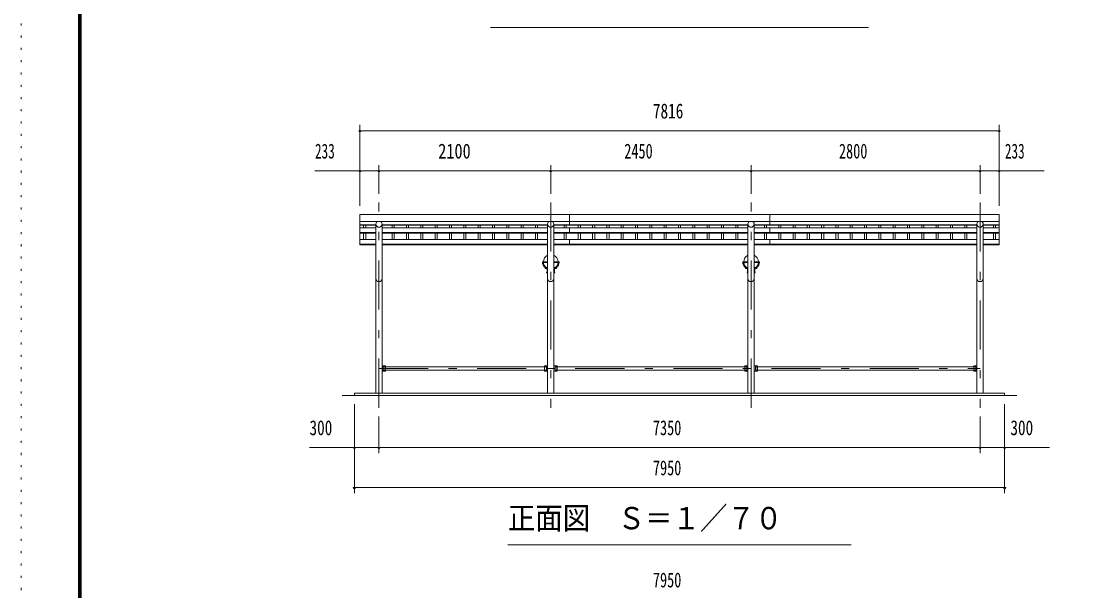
# Model space of a CAD drawing. Units: millimetres, scale not verified, with parts at other scales. Extents: x -32484 to 32484, y -14700 to 14700.
# Drawn here: x -9096 to 3872, y 741 to 7701 of the extents above; entities that cross this region are included whole.
import ezdxf
from ezdxf.enums import TextEntityAlignment as Align

# ---------------------------------------------------------------- set-up
doc = ezdxf.new("R2010")
doc.units = ezdxf.units.MM
doc.header["$LTSCALE"] = 50
doc.linetypes.add('USER3', pattern=[24, 12, -5, 2, -5])
doc.linetypes.add('USER4', pattern=[3, 0.5, -2.5])
for name, color, linetype, lineweight in [('0-0_0', 7, 'Continuous', 18), ('0-2_1-0BOLD', 7, 'Continuous', 18), ('0-3_1-2CENTER', 3, 'USER3', 18), ('0-4_1-4THIN', 4, 'Continuous', 18), ('0-5_1-5DIM', 3, 'Continuous', 18), ('0-C_F-F', 5, 'Continuous', 18), ('0-D_F-E_J_ADD', 3, 'USER4', 18)]:
    doc.layers.add(name, color=color, linetype=linetype, lineweight=lineweight)
doc.styles.add('ＭＳ ゴシック', font='')
doc.styles.get('ＭＳ ゴシック').set_extended_font_data('MS Gothic')

msp = doc.modelspace()

# ---------------------------------------------------------------- linework, layer by layer
at = {"layer": '0-0_0'}
for p, q in [((-2659.43, 4759.84), (-2723.78, 4759.84)), ((-2723.78, 4753.84), (-2723.78, 4759.84)), ((-2659.43, 4753.84), (-2723.78, 4753.84)), ((-2691.28, 4679.84), (-2659.43, 4679.84)), ((-2666.28, 4629.84), (-2666.28, 4679.84)), ((-2518.78, 4759.84), (-2583.13, 4759.84)), ((-2518.78, 4753.84), (-2583.13, 4753.84)), ((-2583.13, 4689.84), (-2551.28, 4689.84)), ((-2583.13, 4679.84), (-2551.28, 4679.84)), ((-2576.28, 4629.84), (-2576.28, 4679.84)), ((-2551.28, 4679.84), (-2551.28, 4689.84)), ((-2518.78, 4753.84), (-2518.78, 4759.84)), ((-209.43, 4759.84), (-273.78, 4759.84)), ((-273.78, 4753.84), (-273.78, 4759.84)), ((-209.43, 4753.84), (-273.78, 4753.84)), ((-241.28, 4679.84), (-209.43, 4679.84)), ((-216.28, 4629.84), (-216.28, 4679.84)), ((-68.78, 4759.84), (-133.13, 4759.84)), ((-68.78, 4753.84), (-133.13, 4753.84)), ((-133.13, 4689.84), (-101.28, 4689.84)), ((-133.13, 4679.84), (-101.28, 4679.84)), ((-126.28, 4629.84), (-126.28, 4679.84)), ((-101.28, 4679.84), (-101.28, 4689.84)), ((-68.78, 4753.84), (-68.78, 4759.84)), ((-2666.28, 4629.84), (-2659.43, 4629.84)), ((-2583.13, 4629.84), (-2576.28, 4629.84)), ((-216.28, 4629.84), (-209.43, 4629.84)), ((-133.13, 4629.84), (-126.28, 4629.84))]:
    msp.add_line(p, q, dxfattribs=at)
for points in [[(-2691.28, 4679.84), (-2691.28, 4689.84), (-2659.43, 4689.84)], [(-241.28, 4679.84), (-241.28, 4689.84), (-209.43, 4689.84)]]:
    msp.add_lwpolyline(points, dxfattribs=at)
for centre, start, end in [((-2621.28, 4759.84), 115.07964, 180), ((-2621.28, 4759.84), 0, 64.91913), ((-171.28, 4759.84), 115.07964, 180), ((-171.28, 4759.84), 0, 64.91913), ((-2621.28, 4759.84), 183.82255, 231.05756), ((-2621.28, 4759.84), 308.94244, 356.17745), ((-171.28, 4759.84), 183.82255, 231.05756), ((-171.28, 4759.84), 308.94244, 356.17745)]:
    msp.add_arc(centre, 90, start, end, dxfattribs=at)
for centre, major_axis, start_param, end_param in [((-2621.28, 4759.84), (102.47, 6.5), 3.13629226, 3.90348569), ((-2613.28, 4759.84), (102.47, 6.5), 3.13629226, 3.90348569), ((-2629.28, 4759.84), (-102.47, 6.5), 2.37969962, 3.14689305), ((-2621.28, 4759.84), (-102.47, 6.5), 2.37969962, 3.14689305), ((-171.28, 4759.84), (102.47, 6.5), 3.13629226, 3.90348569), ((-163.28, 4759.84), (102.47, 6.5), 3.13629226, 3.90348569), ((-179.28, 4759.84), (-102.47, 6.5), 2.37969962, 3.14689305), ((-171.28, 4759.84), (-102.47, 6.5), 2.37969962, 3.14689305)]:
    msp.add_ellipse(centre, major_axis=major_axis, ratio=0.92312, start_param=start_param, end_param=end_param, dxfattribs=at)
at = {"layer": '0-2_1-0BOLD'}
for p, q in [((-2391.28, 5209.34), (-2391.28, 5337.73)), ((58.72, 5209.34), (58.72, 5337.73)), ((2861.72, 5254.08), (-4954.28, 5254.08)), ((-4954.28, 5212.89), (-4759.43, 5212.89)), ((-4759.43, 5209.34), (-4954.28, 5209.34)), ((-4759.43, 5222.1), (-4759.43, 3157.54)), ((-4683.13, 3157.54), (-4683.13, 5222.1)), ((-4683.13, 5212.89), (-2659.43, 5212.89)), ((-2659.43, 5209.34), (-4683.13, 5209.34)), ((-2659.43, 5222.1), (-2659.43, 3157.54)), ((-2583.13, 3157.54), (-2583.13, 5222.1)), ((-2583.13, 5212.89), (-209.43, 5212.89)), ((-209.43, 5209.34), (-2583.13, 5209.34)), ((-209.43, 5222.1), (-209.43, 3157.54)), ((-133.13, 3157.54), (-133.13, 5222.1)), ((-133.13, 5212.89), (2590.57, 5212.89)), ((2590.57, 5209.34), (-133.13, 5209.34)), ((2590.57, 5222.1), (2590.57, 3157.54)), ((2666.87, 3157.54), (2666.87, 5222.1)), ((2666.87, 5212.89), (2861.72, 5212.89)), ((2861.72, 5209.34), (2666.87, 5209.34)), ((-4954.28, 5177.13), (-4759.43, 5177.13)), ((-4759.43, 5118.3), (-4954.28, 5118.3)), ((-4954.28, 5112.4), (-4759.43, 5112.4)), ((-4683.13, 5177.13), (-2659.43, 5177.13)), ((-4683.13, 5118.3), (-2659.43, 5118.3)), ((-2659.43, 5112.4), (-4683.13, 5112.4)), ((-2583.13, 5177.13), (-209.43, 5177.13)), ((-2583.13, 5118.3), (-209.43, 5118.3)), ((-209.43, 5112.4), (-2583.13, 5112.4)), ((-2391.28, 5112.4), (-2391.28, 5177.13)), ((-133.13, 5177.13), (2590.57, 5177.13)), ((2590.57, 5118.3), (-133.13, 5118.3)), ((-133.13, 5112.4), (2590.57, 5112.4)), ((58.72, 5112.4), (58.72, 5177.13)), ((2666.87, 5177.13), (2861.72, 5177.13)), ((2666.87, 5118.3), (2861.72, 5118.3)), ((2861.72, 5112.4), (2666.87, 5112.4)), ((-4759.43, 5034.68), (-4954.28, 5034.68)), ((-4954.28, 4977.04), (-4759.43, 4977.04)), ((-2659.43, 5034.68), (-4683.13, 5034.68)), ((-4683.13, 4977.04), (-2659.43, 4977.04)), ((-2659.43, 4968.7), (-4683.13, 4968.7)), ((-209.43, 5034.68), (-2583.13, 5034.68)), ((-2583.13, 4977.04), (-209.43, 4977.04)), ((-209.43, 4968.7), (-2583.13, 4968.7)), ((-2391.28, 5034.68), (-2391.28, 4968.7)), ((2590.57, 5034.68), (-133.13, 5034.68)), ((-133.13, 4977.04), (2590.57, 4977.04)), ((2590.57, 4968.7), (-133.13, 4968.7)), ((58.72, 5034.68), (58.72, 4968.7)), ((2861.72, 5034.68), (2666.87, 5034.68)), ((2666.87, 4977.04), (2861.72, 4977.04)), ((-4643.12, 3424.54), (-4683.12, 3424.54)), ((-4646.32, 3490.54), (-4646.32, 3424.54)), ((-4643.13, 3478.89), (-2699.43, 3478.89)), ((-2699.43, 3436.19), (-4643.13, 3436.19)), ((-2696.23, 3490.54), (-2696.23, 3424.54)), ((-2696.23, 3478.89), (-2673.78, 3478.89)), ((-2546.33, 3490.54), (-2546.33, 3424.54)), ((-2543.13, 3478.89), (-249.43, 3478.89)), ((-249.43, 3436.19), (-2543.13, 3436.19)), ((-246.23, 3490.54), (-246.23, 3424.54)), ((-246.23, 3478.89), (-223.78, 3478.89)), ((-93.13, 3424.54), (-133.13, 3424.54)), ((-96.33, 3490.54), (-96.33, 3424.54)), ((-93.13, 3478.89), (2550.57, 3478.89)), ((2550.57, 3436.19), (-93.13, 3436.19)), ((2553.76, 3490.54), (2553.76, 3424.54)), ((2553.76, 3478.89), (2576.21, 3478.89)), ((3078.72, 3127.54), (-5171.28, 3127.54))]:
    msp.add_line(p, q, dxfattribs=at)
for points in [[(-4759.43, 4968.7), (-4954.28, 4968.7), (-4954.28, 5337.73), (2861.72, 5337.73)], [(2861.72, 5337.73), (2861.72, 4968.7), (2666.87, 4968.7)], [(-2659.43, 4629.84), (-2671.28, 4629.84), (-2671.28, 4627.54), (-2659.43, 4627.54)], [(-2583.13, 4629.84), (-2571.28, 4629.84), (-2571.28, 4627.54), (-2583.13, 4627.54)], [(-209.43, 4629.84), (-221.28, 4629.84), (-221.28, 4627.54), (-209.43, 4627.54)], [(-133.13, 4629.84), (-121.28, 4629.84), (-121.28, 4627.54), (-133.13, 4627.54)], [(-4643.12, 3424.54), (-4643.12, 3490.54), (-4683.12, 3490.54)], [(-4646.32, 3436.19), (-4668.77, 3436.19), (-4668.77, 3478.89), (-4646.32, 3478.89)], [(-2659.43, 3424.54), (-2699.43, 3424.54), (-2699.43, 3490.54), (-2659.43, 3490.54)], [(-2673.78, 3478.89), (-2673.78, 3436.19), (-2696.23, 3436.19)], [(-2583.13, 3424.54), (-2543.13, 3424.54), (-2543.13, 3490.54), (-2583.13, 3490.54)], [(-2546.33, 3436.19), (-2568.78, 3436.19), (-2568.78, 3478.89), (-2546.33, 3478.89)], [(-209.43, 3424.54), (-249.43, 3424.54), (-249.43, 3490.54), (-209.43, 3490.54)], [(-223.78, 3478.89), (-223.78, 3436.19), (-246.23, 3436.19)], [(-93.13, 3424.54), (-93.13, 3490.54), (-133.13, 3490.54)], [(-96.33, 3436.19), (-118.78, 3436.19), (-118.78, 3478.89), (-96.33, 3478.89)], [(2590.57, 3424.54), (2550.57, 3424.54), (2550.57, 3490.54), (2590.57, 3490.54)], [(2576.21, 3478.89), (2576.21, 3436.19), (2553.76, 3436.19)], [(-5021.28, 3127.54), (-5021.28, 3157.54), (2928.72, 3157.54), (2928.72, 3127.54)]]:
    msp.add_lwpolyline(points, dxfattribs=at)
for centre, start, end in [((-4721.28, 5222.1), 123.05154, 56.94846), ((-2621.28, 5222.1), 123.05154, 56.94846), ((-171.28, 5222.1), 123.05154, 56.94846), ((2628.72, 5222.1), 123.05154, 56.94846), ((-4721.28, 4557.54), 180, 0), ((-2621.28, 4557.54), 180, 0), ((-171.28, 4557.54), 180, 0), ((2628.72, 4557.54), 180, 0)]:
    msp.add_arc(centre, 38.15, start, end, dxfattribs=at)
at = {"layer": '0-3_1-2CENTER'}
for p, q in [((-4721.28, 2977.54), (-4721.28, 5487.73)), ((-2621.28, 5487.73), (-2621.28, 2977.54)), ((-171.28, 2977.54), (-171.28, 5487.73)), ((2628.72, 5487.73), (2628.72, 2977.54)), ((-4721.28, 3457.54), (2628.72, 3457.54))]:
    msp.add_line(p, q, dxfattribs=at)
at = {"layer": '0-4_1-4THIN'}
for p, q in [((-4908.78, 5209.34), (-4908.78, 5177.13)), ((-4883.79, 5177.13), (-4883.79, 5209.34)), ((-4558.78, 5177.13), (-4558.78, 5209.34)), ((-4533.79, 5209.34), (-4533.79, 5177.13)), ((-4383.78, 5209.34), (-4383.78, 5177.13)), ((-4358.79, 5177.13), (-4358.79, 5209.34)), ((-4208.78, 5177.13), (-4208.78, 5209.34)), ((-4183.79, 5209.34), (-4183.79, 5177.13)), ((-4033.78, 5209.34), (-4033.78, 5177.13)), ((-4008.79, 5177.13), (-4008.79, 5209.34)), ((-3858.78, 5177.13), (-3858.78, 5209.34)), ((-3833.79, 5209.34), (-3833.79, 5177.13)), ((-3683.78, 5209.34), (-3683.78, 5177.13)), ((-3658.79, 5177.13), (-3658.79, 5209.34)), ((-3508.78, 5177.13), (-3508.78, 5209.34)), ((-3483.79, 5209.34), (-3483.79, 5177.13)), ((-3333.78, 5209.34), (-3333.78, 5177.13)), ((-3308.79, 5177.13), (-3308.79, 5209.34)), ((-3158.78, 5177.13), (-3158.78, 5209.34)), ((-3133.78, 5209.34), (-3133.78, 5177.13)), ((-2983.78, 5209.34), (-2983.78, 5177.13)), ((-2958.79, 5177.13), (-2958.79, 5209.34)), ((-2808.78, 5177.13), (-2808.78, 5209.34)), ((-2783.79, 5209.34), (-2783.79, 5177.13)), ((-2458.78, 5209.34), (-2458.78, 5177.13)), ((-2458.78, 5177.13), (-2458.78, 5209.34)), ((-2433.79, 5209.34), (-2433.79, 5177.13)), ((-2433.79, 5177.13), (-2433.79, 5209.34)), ((-2283.78, 5209.34), (-2283.78, 5177.13)), ((-2258.79, 5177.13), (-2258.79, 5209.34)), ((-2108.78, 5177.13), (-2108.78, 5209.34)), ((-2083.79, 5209.34), (-2083.79, 5177.13)), ((-1933.78, 5209.34), (-1933.78, 5177.13)), ((-1908.79, 5177.13), (-1908.79, 5209.34)), ((-1758.78, 5177.13), (-1758.78, 5209.34)), ((-1733.79, 5209.34), (-1733.79, 5177.13)), ((-1583.78, 5209.34), (-1583.78, 5177.13)), ((-1558.79, 5177.13), (-1558.79, 5209.34)), ((-1408.78, 5177.13), (-1408.78, 5209.34)), ((-1383.79, 5209.34), (-1383.79, 5177.13)), ((-1233.78, 5209.34), (-1233.78, 5177.13)), ((-1208.79, 5177.13), (-1208.79, 5209.34)), ((-1058.78, 5177.13), (-1058.78, 5209.34)), ((-1033.79, 5209.34), (-1033.79, 5177.13)), ((-883.78, 5209.34), (-883.78, 5177.13)), ((-858.79, 5177.13), (-858.79, 5209.34)), ((-708.78, 5177.13), (-708.78, 5209.34)), ((-683.78, 5209.34), (-683.78, 5177.13)), ((-533.78, 5209.34), (-533.78, 5177.13)), ((-508.79, 5177.13), (-508.79, 5209.34)), ((-358.78, 5177.13), (-358.78, 5209.34)), ((-333.79, 5209.34), (-333.79, 5177.13)), ((-8.78, 5177.13), (-8.78, 5209.34)), ((16.21, 5209.34), (16.21, 5177.13)), ((166.22, 5209.34), (166.22, 5177.13)), ((191.21, 5177.13), (191.21, 5209.34)), ((341.22, 5177.13), (341.22, 5209.34)), ((366.21, 5209.34), (366.21, 5177.13)), ((516.22, 5209.34), (516.22, 5177.13)), ((541.22, 5177.13), (541.22, 5209.34)), ((691.22, 5177.13), (691.22, 5209.34)), ((716.22, 5209.34), (716.22, 5177.13)), ((866.22, 5209.34), (866.22, 5177.13)), ((891.21, 5177.13), (891.21, 5209.34)), ((1041.22, 5177.13), (1041.22, 5209.34)), ((1066.21, 5209.34), (1066.21, 5177.13)), ((1216.22, 5209.34), (1216.22, 5177.13)), ((1241.21, 5177.13), (1241.21, 5209.34)), ((1391.22, 5177.13), (1391.22, 5209.34)), ((1416.21, 5209.34), (1416.21, 5177.13)), ((1566.22, 5209.34), (1566.22, 5177.13)), ((1591.21, 5177.13), (1591.21, 5209.34)), ((1741.22, 5177.13), (1741.22, 5209.34)), ((1766.21, 5209.34), (1766.21, 5177.13)), ((1916.22, 5209.34), (1916.22, 5177.13)), ((1941.21, 5177.13), (1941.21, 5209.34)), ((2091.22, 5177.13), (2091.22, 5209.34)), ((2116.21, 5209.34), (2116.21, 5177.13)), ((2266.22, 5209.34), (2266.22, 5177.13)), ((2291.22, 5177.13), (2291.22, 5209.34)), ((2441.22, 5177.13), (2441.22, 5209.34)), ((2466.22, 5209.34), (2466.22, 5177.13)), ((2791.22, 5209.34), (2791.22, 5177.13)), ((2816.22, 5177.13), (2816.22, 5209.34)), ((-4908.78, 5034.68), (-4908.78, 5112.4)), ((-4883.79, 5112.4), (-4883.79, 5034.68)), ((-4558.78, 5034.68), (-4558.78, 5112.4)), ((-4533.79, 5112.4), (-4533.79, 5034.68)), ((-4383.78, 5112.4), (-4383.78, 5034.68)), ((-4358.79, 5034.68), (-4358.79, 5112.4)), ((-4208.78, 5034.68), (-4208.78, 5112.4)), ((-4183.79, 5112.4), (-4183.79, 5034.68)), ((-4033.78, 5112.4), (-4033.78, 5034.68)), ((-4008.79, 5034.68), (-4008.79, 5112.4)), ((-3858.78, 5034.68), (-3858.78, 5112.4)), ((-3833.79, 5112.4), (-3833.79, 5034.68)), ((-3683.78, 5112.4), (-3683.78, 5034.68)), ((-3658.79, 5034.68), (-3658.79, 5112.4)), ((-3508.78, 5034.68), (-3508.78, 5112.4)), ((-3483.79, 5112.4), (-3483.79, 5034.68)), ((-3333.78, 5112.4), (-3333.78, 5034.68)), ((-3308.79, 5034.68), (-3308.79, 5112.4)), ((-3158.78, 5034.68), (-3158.78, 5112.4)), ((-3133.78, 5112.4), (-3133.78, 5034.68)), ((-2983.78, 5112.4), (-2983.78, 5034.68)), ((-2958.79, 5034.68), (-2958.79, 5112.4)), ((-2808.78, 5034.68), (-2808.78, 5112.4)), ((-2783.79, 5112.4), (-2783.79, 5034.68)), ((-2458.78, 5112.4), (-2458.78, 5034.68)), ((-2458.78, 5034.68), (-2458.78, 5112.4)), ((-2433.79, 5112.4), (-2433.79, 5034.68)), ((-2433.79, 5034.68), (-2433.79, 5112.4)), ((-2283.78, 5112.4), (-2283.78, 5034.68)), ((-2258.79, 5034.68), (-2258.79, 5112.4)), ((-2108.78, 5034.68), (-2108.78, 5112.4)), ((-2083.79, 5112.4), (-2083.79, 5034.68)), ((-1933.78, 5112.4), (-1933.78, 5034.68)), ((-1908.79, 5034.68), (-1908.79, 5112.4)), ((-1758.78, 5034.68), (-1758.78, 5112.4)), ((-1733.79, 5112.4), (-1733.79, 5034.68)), ((-1583.78, 5112.4), (-1583.78, 5034.68)), ((-1558.79, 5034.68), (-1558.79, 5112.4)), ((-1408.78, 5034.68), (-1408.78, 5112.4)), ((-1383.79, 5112.4), (-1383.79, 5034.68)), ((-1233.78, 5112.4), (-1233.78, 5034.68)), ((-1208.79, 5034.68), (-1208.79, 5112.4)), ((-1058.78, 5034.68), (-1058.78, 5112.4)), ((-1033.79, 5112.4), (-1033.79, 5034.68)), ((-883.78, 5112.4), (-883.78, 5034.68)), ((-858.79, 5034.68), (-858.79, 5112.4)), ((-708.78, 5034.68), (-708.78, 5112.4)), ((-683.78, 5112.4), (-683.78, 5034.68)), ((-533.78, 5112.4), (-533.78, 5034.68)), ((-508.79, 5034.68), (-508.79, 5112.4)), ((-358.78, 5034.68), (-358.78, 5112.4)), ((-333.79, 5112.4), (-333.79, 5034.68)), ((-8.78, 5112.4), (-8.78, 5034.68)), ((16.21, 5034.68), (16.21, 5112.4)), ((166.22, 5112.4), (166.22, 5034.68)), ((191.21, 5034.68), (191.21, 5112.4)), ((341.22, 5034.68), (341.22, 5112.4)), ((366.21, 5112.4), (366.21, 5034.68)), ((516.22, 5112.4), (516.22, 5034.68)), ((541.22, 5034.68), (541.22, 5112.4)), ((691.22, 5034.68), (691.22, 5112.4)), ((716.22, 5112.4), (716.22, 5034.68)), ((866.22, 5112.4), (866.22, 5034.68)), ((891.21, 5034.68), (891.21, 5112.4)), ((1041.22, 5034.68), (1041.22, 5112.4)), ((1066.21, 5112.4), (1066.21, 5034.68)), ((1216.22, 5112.4), (1216.22, 5034.68)), ((1241.21, 5034.68), (1241.21, 5112.4)), ((1391.22, 5034.68), (1391.22, 5112.4)), ((1416.21, 5112.4), (1416.21, 5034.68)), ((1566.22, 5112.4), (1566.22, 5034.68)), ((1591.21, 5034.68), (1591.21, 5112.4)), ((1741.22, 5034.68), (1741.22, 5112.4)), ((1766.21, 5112.4), (1766.21, 5034.68)), ((1916.22, 5112.4), (1916.22, 5034.68)), ((1941.21, 5034.68), (1941.21, 5112.4)), ((2091.22, 5034.68), (2091.22, 5112.4)), ((2116.21, 5112.4), (2116.21, 5034.68)), ((2266.22, 5112.4), (2266.22, 5034.68)), ((2291.22, 5034.68), (2291.22, 5112.4)), ((2441.22, 5034.68), (2441.22, 5112.4)), ((2466.22, 5112.4), (2466.22, 5034.68)), ((2791.22, 5112.4), (2791.22, 5034.68)), ((2816.22, 5034.68), (2816.22, 5112.4))]:
    msp.add_line(p, q, dxfattribs=at)
at = {"layer": '0-5_1-5DIM'}
for p, q in [((-3356.29, 7622.54), (1263.72, 7622.54)), ((-4940.28, 6363.54), (-4968.28, 6363.54)), ((-4954.28, 5443.54), (-4954.28, 6433.54)), ((-4954.28, 6363.54), (2861.72, 6363.54)), ((2875.72, 6363.54), (2847.72, 6363.54)), ((2861.72, 6433.54), (2861.72, 5443.54)), ((-5503.78, 5873.54), (3411.22, 5873.54)), ((-4940.28, 5873.54), (-4968.28, 5873.54)), ((-4707.28, 5873.54), (-4735.28, 5873.54)), ((-4721.28, 5593.54), (-4721.28, 5943.54)), ((-2607.28, 5873.54), (-2635.28, 5873.54)), ((-2621.28, 5943.54), (-2621.28, 5593.54)), ((-157.28, 5873.54), (-185.28, 5873.54)), ((-171.28, 5593.54), (-171.28, 5943.54)), ((2642.72, 5873.54), (2614.72, 5873.54)), ((2628.72, 5943.54), (2628.72, 5593.54)), ((2875.72, 5873.54), (2847.72, 5873.54)), ((-5021.28, 1932.54), (-5021.28, 3022.54)), ((2928.72, 3022.54), (2928.72, 1932.54)), ((-4721.28, 2422.54), (-4721.28, 2872.54)), ((2628.72, 2872.54), (2628.72, 2422.54)), ((3478.22, 2492.54), (-5570.78, 2492.54)), ((-5007.28, 2492.54), (-5035.28, 2492.54)), ((-4707.28, 2492.54), (-4735.28, 2492.54)), ((2642.72, 2492.54), (2614.72, 2492.54)), ((2942.72, 2492.54), (2914.72, 2492.54)), ((-5007.28, 2002.54), (-5035.28, 2002.54)), ((2928.72, 2002.54), (-5021.28, 2002.54)), ((2942.72, 2002.54), (2914.72, 2002.54)), ((-3146.29, 1302.54), (1053.71, 1302.54))]:
    msp.add_line(p, q, dxfattribs=at)
for centre in [(-4954.28, 6363.54), (2861.72, 6363.54), (-4954.28, 5873.54), (-4721.28, 5873.54), (-2621.28, 5873.54), (-171.28, 5873.54), (2628.72, 5873.54), (2861.72, 5873.54), (-5021.28, 2492.54), (-4721.28, 2492.54), (2628.72, 2492.54), (2928.72, 2492.54), (-5021.28, 2002.54), (2928.72, 2002.54)]:
    msp.add_arc(centre, 14, 180, 0, dxfattribs=at)
at = {"layer": '0-C_F-F'}
for points in [[(31784.26, 14140), (31784.26, -14000), (-8395.74, -14000), (-8395.74, 14140)], [(31780.76, 14136.5), (-8392.24, 14136.5), (-8392.24, -13996.5), (31780.76, -13996.5)], [(31777.26, 14133), (31777.26, -13993), (-8388.74, -13993), (-8388.74, 14133)], [(31773.76, 14129.5), (31773.76, -13989.5), (-8385.24, -13989.5), (-8385.24, 14129.5)], [(31770.26, 14126), (31770.26, -13986), (-8381.74, -13986), (-8381.74, 14126)], [(31766.76, 14122.5), (31766.76, -13982.5), (-8378.24, -13982.5), (-8378.24, 14122.5)], [(31763.26, 14119), (-8374.74, 14119), (-8374.74, -13979), (31763.26, -13979)], [(31759.76, 14115.5), (-8371.24, 14115.5), (-8371.24, -13975.5), (31759.76, -13975.5)], [(31756.26, 14112), (31756.26, -13972), (-8367.74, -13972), (-8367.74, 14112)], [(31752.76, 14108.5), (-8364.24, 14108.5), (-8364.24, -13968.5), (31752.76, -13968.5)], [(31749.26, 14105), (31749.26, -13965), (-8360.74, -13965), (-8360.74, 14105)]]:
    msp.add_lwpolyline(points, close=True, dxfattribs=at)
at = {"layer": '0-D_F-E_J_ADD', "color": 5}
msp.add_lwpolyline([(32484.26, 14700), (32484.26, -14700), (-9095.74, -14700), (-9095.74, 14700)], close=True, dxfattribs=at)

# ---------------------------------------------------------------- texts
at = {"layer": '0-5_1-5DIM', "color": 7, "style": 'ＭＳ ゴシック'}
for s, height, width, p in [('7816', 182.3, 0.75, (-1371.78, 6458.41)), ('233', 182.3, 0.65, (-5503.78, 5968.41)), ('2100', 182.3, 0.8, (-3996.78, 5968.41)), ('2450', 182.3, 0.7, (-1721.78, 5968.41)), ('2800', 182.3, 0.7, (903.22, 5968.41)), ('233', 182.3, 0.65, (2931.72, 5968.41)), ('300', 182.3, 0.75, (-5570.78, 2587.41)), ('7350', 182.3, 0.7, (-1371.78, 2587.41)), ('300', 182.3, 0.75, (2998.72, 2587.41)), ('7950', 182.3, 0.7, (-1371.78, 2097.41)), ('正面図\u3000Ｓ＝１／７０', 273.5, 0.9, (-3146.29, 1409.85)), ('7950', 182.3, 0.7, (-1371.78, 727.41))]:
    msp.add_text(s, height=height, dxfattribs=dict(at, width=width)).set_placement(p, align=Align.BOTTOM_LEFT)

doc.saveas('drawing.dxf')
